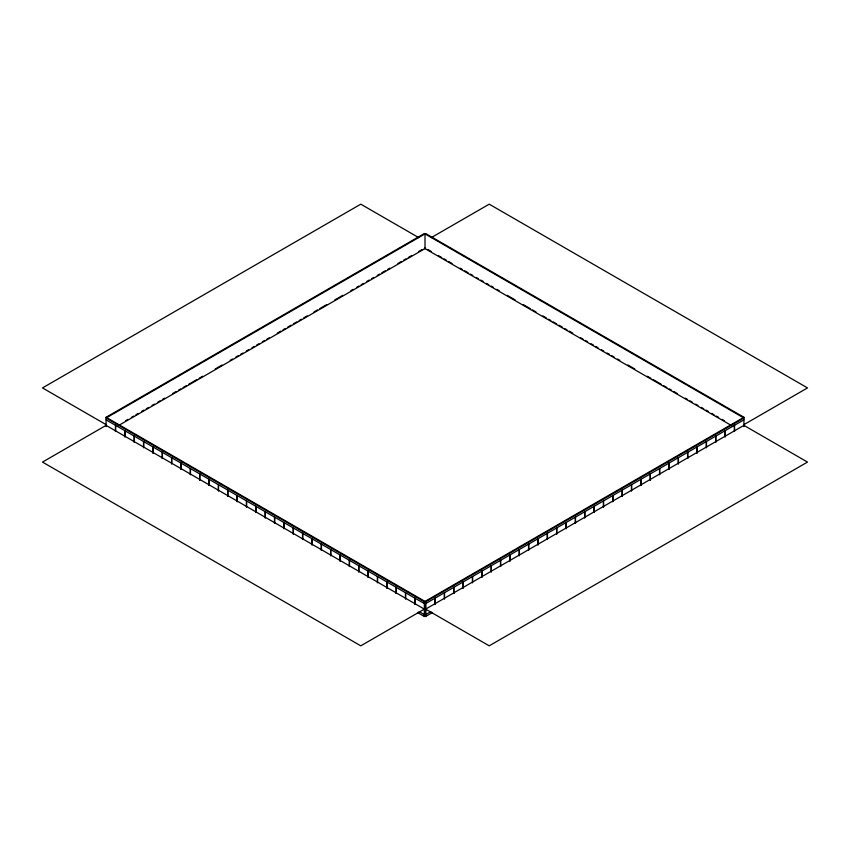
<?xml version="1.0" encoding="UTF-8"?>
<svg xmlns="http://www.w3.org/2000/svg" width="850" height="850" viewBox="0 0 850 850"><rect width="100%" height="100%" fill="white"/><g stroke="black" fill="none" stroke-linecap="round" stroke-linejoin="round"><path stroke-width="1.27" d="M106.08 417.286L424.362 233.527L743.92 418.019L425.638 601.779L106.08 417.286L106.08 426.594M431.311 237.596L489.217 204.17L807.5 387.919L743.846 424.671M125.619 420.707L127.914 419.379M131.368 417.392L133.662 416.064M135.957 414.736L138.252 413.408M141.706 411.421L144.001 410.093M146.296 408.765L148.601 407.437M152.044 405.45L154.339 404.122M157.792 402.135L160.087 400.807M162.382 399.479L164.688 398.151M172.731 393.507L176.173 391.521M178.468 390.192L180.774 388.864M183.069 387.536L186.511 385.549M188.817 384.221L196.86 379.578M199.155 378.25L202.597 376.263M215.241 368.964L222.137 364.979M230.18 360.336L232.475 359.008M235.928 357.021L238.223 355.693M240.518 354.365L242.813 353.037M246.266 351.05L248.561 349.722M252.014 347.735L254.309 346.407M256.604 345.079L258.899 343.751M262.352 341.764L264.648 340.436M266.953 339.108L269.248 337.779M277.291 333.136L280.734 331.149M283.039 329.821L285.334 328.493M287.629 327.165L291.082 325.178M293.377 323.85L296.82 321.863M299.126 320.535L301.421 319.207M303.716 317.879L307.169 315.892M314.054 311.908L317.507 309.921M319.802 308.592L326.697 304.619M334.741 299.965L342.784 295.322M350.827 290.679L353.122 289.361M356.575 287.364L358.87 286.036M361.165 284.707L363.471 283.39M366.913 281.392L369.208 280.064M371.514 278.747L373.809 277.419M377.251 275.421L379.557 274.093M381.852 272.776L385.294 270.778M387.6 269.45L389.895 268.132M397.938 263.489L401.381 261.492M403.686 260.164L405.981 258.836M408.276 257.518L411.729 255.521M418.614 251.547L422.067 249.549M118.214 425.712L425.638 248.221M743.92 417.286L425.638 233.527L106.08 418.019L424.362 601.779L743.92 417.286L743.92 426.594M743.92 419.858L425.638 603.606L425.638 614.635L430.939 611.575M424.437 609.078L360.783 645.83L42.5 462.081L106.08 425.372L424.362 609.121M743.92 425.372L425.638 609.121L489.217 645.83L807.5 462.081L743.846 425.329M417.467 612.489L424.362 616.473L425.638 616.473L432.533 612.489M418.689 237.596L360.783 204.17L42.5 387.919L106.08 424.628M427.933 249.549L431.386 251.547M438.271 255.521L441.724 257.518M444.019 258.836L446.314 260.164M448.619 261.492L452.062 263.489M460.105 268.132L462.4 269.45M464.706 270.778L468.148 272.776M470.443 274.093L472.749 275.421M476.191 277.419L478.486 278.747M480.792 280.064L483.087 281.392M486.529 283.39L488.835 284.707M491.13 286.036L493.425 287.364M496.878 289.361L499.173 290.679M507.216 295.322L515.259 299.965M523.303 304.619L530.198 308.592M532.493 309.921L535.946 311.908M542.831 315.892L546.284 317.879M548.579 319.207L550.874 320.535M553.18 321.863L556.622 323.85M558.918 325.178L562.371 327.165M564.666 328.493L566.961 329.821M569.266 331.149L572.709 333.136M580.752 337.779L583.058 339.108M585.352 340.436L587.648 341.764M591.101 343.751L593.396 345.079M595.691 346.407L597.986 347.735M601.439 349.722L603.734 351.05M607.187 353.037L609.482 354.365M611.777 355.693L614.072 357.021M617.525 359.008L619.82 360.336M627.863 364.979L634.759 368.964M647.403 376.263L650.845 378.25M653.14 379.578L661.183 384.221M663.489 385.549L666.931 387.536M669.226 388.864L671.532 390.192M673.827 391.521L677.269 393.507M685.312 398.151L687.618 399.479M689.913 400.807L692.208 402.135M695.661 404.122L697.956 405.45M701.399 407.437L703.704 408.765M705.999 410.093L708.294 411.421M711.747 413.408L714.043 414.736M716.338 416.064L718.633 417.392M722.086 419.379L724.381 420.707M424.362 248.221L731.786 425.712M106.08 419.858L424.362 603.606M419.061 611.575L424.362 614.635M734.559 425.255L734.559 431.386M734.368 425.372L734.368 431.492M725.199 430.652L725.199 436.783M725.008 430.769L725.008 436.889M715.849 436.061L715.849 442.181M715.657 436.167L715.657 442.297M706.488 441.458L706.488 447.589M706.297 441.575L706.297 447.695M697.138 446.866L697.138 452.986M696.947 446.973L696.947 453.103M687.778 452.264L687.778 458.384M687.586 452.37L687.586 458.501M678.428 457.661L678.428 463.792M678.236 457.778L678.236 463.898M669.067 463.069L669.067 469.189M668.876 463.176L668.876 469.306M659.717 468.467L659.717 474.587M659.526 468.573L659.526 474.704M650.356 473.864L650.356 479.995M650.165 473.981L650.165 480.101M641.006 479.272L641.006 485.392M640.815 479.379L640.815 485.509M631.646 484.67L631.646 490.801M631.454 484.787L631.454 490.907M622.296 490.067L622.296 496.198M622.104 490.184L622.104 496.304M612.935 495.476L612.935 501.596M612.744 495.582L612.744 501.712M603.585 500.873L603.585 507.004M603.394 500.99L603.394 507.11M594.224 506.271L594.224 512.401M594.033 506.388L594.033 512.508M584.874 511.679L584.874 517.799M584.683 511.785L584.683 517.916M575.514 517.076L575.514 523.207M575.322 517.193L575.322 523.313M566.164 522.484L566.164 528.604M565.972 522.591L565.972 528.721M556.803 527.882L556.803 534.002M556.612 527.988L556.612 534.119M547.453 533.279L547.453 539.41M547.262 533.396L547.262 539.516M538.092 538.688L538.092 544.808M537.901 538.794L537.901 544.924M528.742 544.085L528.742 550.216M528.551 544.191L528.551 550.322M519.382 549.482L519.382 555.613M519.191 549.599L519.191 555.719M510.032 554.891L510.032 561.011M509.841 554.997L509.841 561.128M500.671 560.288L500.671 566.419M500.48 560.405L500.48 566.525M491.321 565.686L491.321 571.816M491.13 565.803L491.13 571.923M481.961 571.094L481.961 577.214M481.769 571.2L481.769 577.331M472.611 576.491L472.611 582.622M472.409 576.608L472.409 582.728M463.25 581.899L463.25 588.019M463.059 582.006L463.059 588.136M453.9 587.297L453.9 593.417M453.698 587.403L453.698 593.534M444.539 592.694L444.539 598.825M444.348 592.811L444.348 598.931M435.189 598.102L435.189 604.222M434.987 598.209L434.987 604.339M425.638 601.779L425.638 616.473M425 233.888L425 248.593M425 601.407L425 616.112M424.362 601.779L424.362 616.473M415.013 598.209L415.013 604.339M414.811 598.102L414.811 604.222M405.652 592.811L405.652 598.931M405.461 592.694L405.461 598.825M396.302 587.403L396.302 593.534M396.1 587.297L396.1 593.417M386.941 582.006L386.941 588.136M386.75 581.899L386.75 588.019M377.591 576.608L377.591 582.728M377.389 576.491L377.389 582.622M368.231 571.2L368.231 577.331M368.039 571.094L368.039 577.214M358.87 565.803L358.87 571.923M358.679 565.686L358.679 571.816M349.52 560.405L349.52 566.525M349.329 560.288L349.329 566.419M340.159 554.997L340.159 561.128M339.968 554.891L339.968 561.011M330.809 549.599L330.809 555.719M330.618 549.482L330.618 555.613M321.449 544.191L321.449 550.322M321.257 544.085L321.257 550.216M312.099 538.794L312.099 544.924M311.908 538.688L311.908 544.808M302.738 533.396L302.738 539.516M302.547 533.279L302.547 539.41M293.388 527.988L293.388 534.119M293.197 527.882L293.197 534.002M284.027 522.591L284.027 528.721M283.836 522.484L283.836 528.604M274.678 517.193L274.678 523.313M274.486 517.076L274.486 523.207M265.317 511.785L265.317 517.916M265.126 511.679L265.126 517.799M255.967 506.388L255.967 512.508M255.776 506.271L255.776 512.401M246.606 500.99L246.606 507.11M246.415 500.873L246.415 507.004M237.256 495.582L237.256 501.712M237.065 495.476L237.065 501.596M227.896 490.184L227.896 496.304M227.704 490.067L227.704 496.198M218.546 484.787L218.546 490.907M218.354 484.67L218.354 490.801M209.185 479.379L209.185 485.509M208.994 479.272L208.994 485.392M199.835 473.981L199.835 480.101M199.644 473.864L199.644 479.995M190.474 468.573L190.474 474.704M190.283 468.467L190.283 474.587M181.124 463.176L181.124 469.306M180.933 463.069L180.933 469.189M171.764 457.778L171.764 463.898M171.572 457.661L171.572 463.792M162.414 452.37L162.414 458.501M162.222 452.264L162.222 458.384M153.053 446.973L153.053 453.103M152.862 446.866L152.862 452.986M143.703 441.575L143.703 447.695M143.512 441.458L143.512 447.589M134.343 436.167L134.343 442.297M134.151 436.061L134.151 442.181M124.993 430.769L124.993 436.889M124.801 430.652L124.801 436.783M115.632 425.372L115.632 431.492M115.441 425.255L115.441 431.386"/></g></svg>
